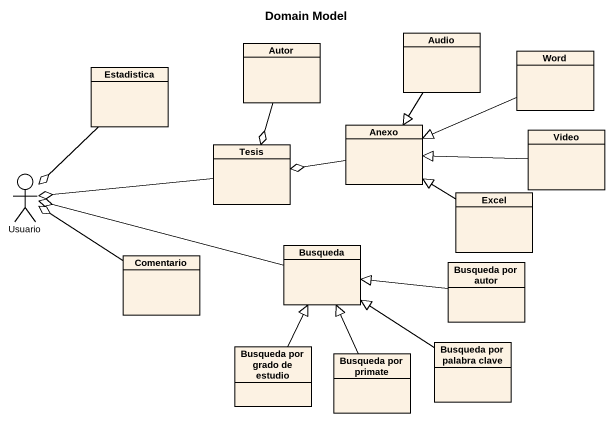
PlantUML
@startuml
title Domain Model
allowmixing
hide circle
hide empty members
class Autor
class Audio
class Estadistica
class Word
class Anexo
class Tesis
class Video
actor Usuario
class Excel
class Comentario
class Busqueda
class "Busqueda por autor" as Busqueda_por_autor
class "Busqueda por grado de estudio" as Busqueda_por_grado_de
class "Busqueda por primate" as Busqueda_por_primate
class "Busqueda por palabra clave" as Busqueda_por_palabra_clave
Autor --o Tesis
Audio --|> Anexo
Estadistica --o Usuario
Word -left-|> Anexo
Anexo -left-o Tesis
Tesis -left-o Usuario
Video -left-|> Anexo
Excel -up-|> Anexo
Comentario -left-o Usuario
Busqueda -left-o Usuario
Busqueda_por_autor -left-|> Busqueda
Busqueda_por_grado_de -up-|> Busqueda
Busqueda_por_primate -up-|> Busqueda
Busqueda_por_palabra_clave -up-|> Busqueda
@enduml
